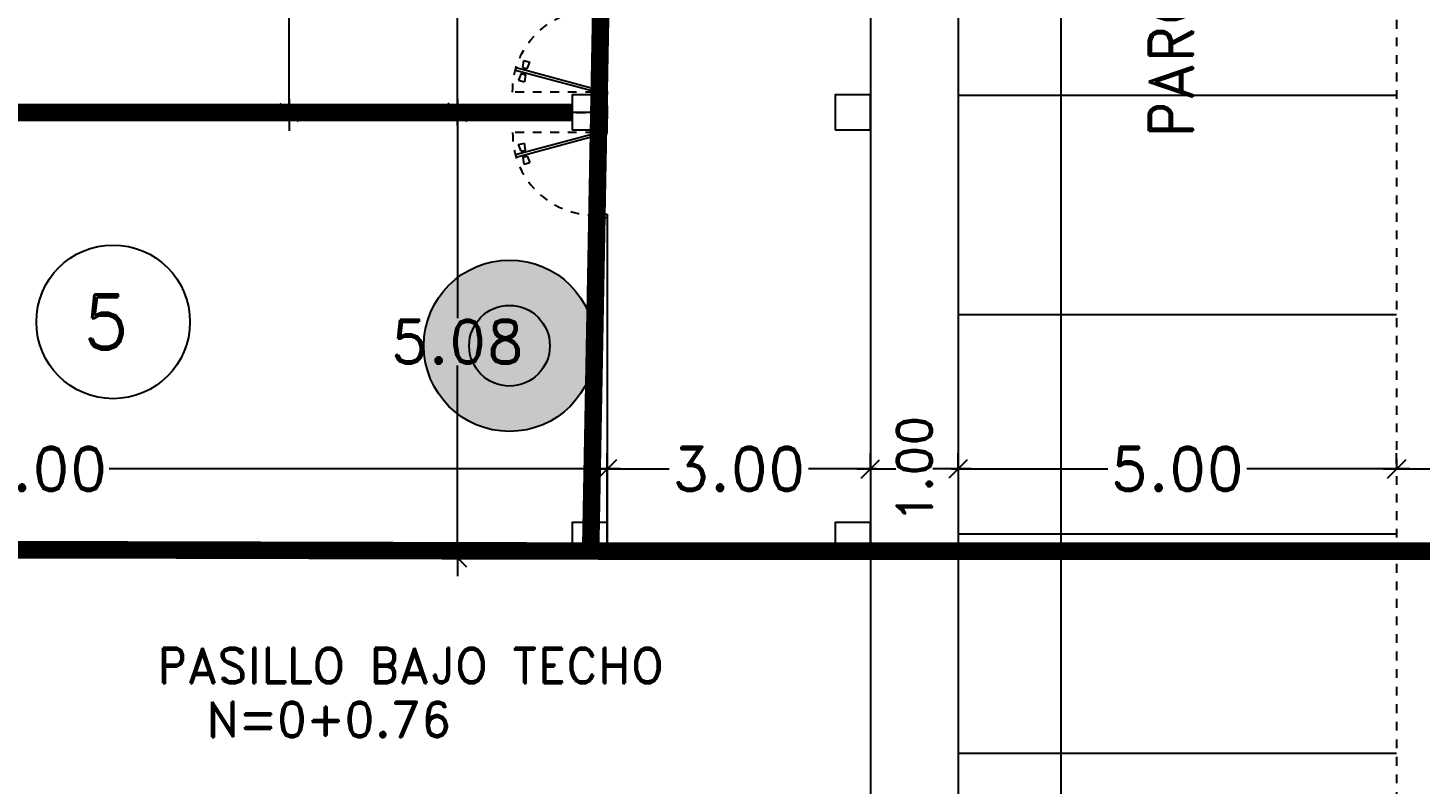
# Model space of a CAD drawing. Header units: millimetres. Extents: x 1590 to 1932, y -48 to 167.
# Drawn here: x 1639.13 to 1655, y 66.01 to 74.63 of the extents above; entities that cross this region are included whole.
import ezdxf
from ezdxf.enums import TextEntityAlignment as Align

# ---------------------------------------------------------------- set-up
doc = ezdxf.new("R2010")
doc.units = ezdxf.units.MM
doc.header["$LTSCALE"] = 0.1
doc.header["$MEASUREMENT"] = 0
doc.header["$PDMODE"] = 35
doc.header["$PDSIZE"] = 0.75
for name, pattern in [('CENTERX2', [4, 2.5, -0.5, 0.5, -0.5]), ('DASHED', [0.75, 0.5, -0.25]), ('HIDDEN2', [0.1875, 0.125, -0.0625])]:
    doc.linetypes.add(name, pattern=pattern)
doc.layers.get('0').update_dxf_attribs({"linetype": 'CONTINUOUS'})
doc.layers.get('DEFPOINTS').update_dxf_attribs({"linetype": 'CONTINUOUS'})
for name, color, linetype in [('CABLEADO', 172, 'CONTINUOUS'), ('CableadoSWACCESO', 26, 'CONTINUOUS'), ('CALLES', 3, 'CONTINUOUS'), ('CAMARAS', 253, 'CONTINUOUS'), ('PARED', 4, 'CONTINUOUS'), ('PAREDES', 3, 'CONTINUOUS'), ('TERRENO', 4, 'CONTINUOUS'), ('TEXT', 3, 'CONTINUOUS')]:
    doc.layers.add(name, color=color, linetype=linetype)
doc.styles.add('ROMAND', font='romand.shx')
doc.dimstyles.new('URBA', dxfattribs={"dimtxt": 20, "dimasz": 0.5, "dimexe": 1.25, "dimexo": 0.63, "dimgap": 0.63, "dimtad": 0, "dimtih": 1, "dimtoh": 1, "dimzin": 1, "dimdsep": 46, "dimtxsty": 'ROMAND', "dimcen": 2.5, "dimclrd": 1, "dimclre": 1, "dimclrt": 3, "dimadec": 0, "dimazin": 0, "dimtfac": 1, "dimtmove": 0, "dimatfit": 3, "dimfxl": 1, "dimtvp": 1, "dimtolj": 1, "dimtzin": 1, "dimarcsym": 0})

# ---------------------------------------------------------------- blocks, each defined once
blk = doc.blocks.new('P-GIRO-D')
at = {"color": 2}
for p, q in [((-0.31, 0.963), (-0.389, 0.952)), ((-0.281, 1.048), (-0.31, 1.041)), ((-0.31, 1.041), (-0.069, 0.142)), ((-0.31, 0.963), (-0.297, 0.915)), ((-0.288, 0.958), (-0.307, 0.953)), ((-0.281, 1.048), (-0.04, 0.15)), ((-0.239, 0.971), (-0.259, 0.966)), ((-0.242, 0.981), (-0.167, 1.011)), ((-0.242, 0.981), (-0.229, 0.933)), ((-0.167, 1.011), (-0.149, 0.944)), ((-0.389, 0.952), (-0.371, 0.884)), ((-0.297, 0.915), (-0.371, 0.884)), ((-0.28, 0.929), (-0.299, 0.924)), ((-0.232, 0.942), (-0.251, 0.937)), ((-0.229, 0.933), (-0.149, 0.944)), ((-1, 0.15), (-0.97, 0.15)), ((-0.96, 0), (-1, 0)), ((-0.97, 0.15), (-0.97, 0.1)), ((-0.97, 0.1), (-0.96, 0.1)), ((-0.96, 0.1), (-0.96, 0)), ((-0.04, 0.15), (-0.069, 0.142)), ((-0.04, 0.1), (-0.04, 0)), ((-0.03, 0.1), (-0.04, 0.1)), ((-0.04, 0), (0, 0)), ((-0.03, 0.15), (-0.03, 0.1)), ((0, 0.15), (-0.03, 0.15))]:
    blk.add_line(p, q, dxfattribs=at)
at = {"color": 1, "linetype": 'HIDDEN2'}
blk.add_line((-0.03, 0.15), (-0.03, 1.08), dxfattribs=at)
blk.add_arc((-0.04, 0.15), 0.93, 89.3839, 180, dxfattribs=at)
blk = doc.blocks.new('UTP1$0$DIMBLOCK')
at = {"color": 1}
blk.add_line((-7.5, 0), (10.5, 0), dxfattribs=at)
at = {"color": 4}
blk.add_line((-5.25, -5.25), (5.25, 5.25), dxfattribs=at)
blk = doc.blocks.new('*D168')
at = {"layer": 'CALLES', "color": 1, "linetype": 'Continuous', "transparency": 16777216}
for p, q in [((1630.736, 68.649), (1630.736, 69.778)), ((1645.736, 68.649), (1645.736, 69.778)), ((1630.756, 69.598), (1638.064, 69.598)), ((1645.716, 69.598), (1640.056, 69.598))]:
    blk.add_line(p, q, dxfattribs=at)
at = {"layer": 'DEFPOINTS', "color": 0, "linetype": 'Continuous', "transparency": 16777216}
for p in [(1645.736, 69.598), (1630.736, 68.587), (1645.736, 68.587)]:
    blk.add_point(p, dxfattribs=at)
at = {"layer": 'CALLES', "color": 1, "linetype": 'Continuous', "transparency": 16777216, "xscale": 0.02, "yscale": 0.02, "zscale": 0.02, "rotation": 180}
blk.add_blockref('UTP1$0$DIMBLOCK', (1630.736, 69.598), dxfattribs=at)
at = {"layer": 'CALLES', "color": 1, "linetype": 'Continuous', "transparency": 16777216, "xscale": 0.02, "yscale": 0.02, "zscale": 0.02}
blk.add_blockref('UTP1$0$DIMBLOCK', (1645.736, 69.598), dxfattribs=at)
at = {"layer": 'CALLES', "color": 3, "linetype": 'Continuous', "transparency": 16777216, "insert": (1639.06, 69.598), "char_height": 0.5, "attachment_point": 5, "style": 'ROMAND'}
blk.add_mtext('\\A1;15.00', dxfattribs=at)
blk = doc.blocks.new('*D169')
at = {"layer": 'CALLES', "color": 1, "linetype": 'Continuous', "transparency": 16777216}
for p, q in [((1645.736, 68.649), (1645.736, 69.778)), ((1648.736, 69.66), (1648.736, 69.778)), ((1645.756, 69.598), (1646.442, 69.598)), ((1648.716, 69.598), (1648.03, 69.598))]:
    blk.add_line(p, q, dxfattribs=at)
at = {"layer": 'DEFPOINTS', "color": 0, "linetype": 'Continuous', "transparency": 16777216}
for p in [(1648.736, 69.598), (1648.736, 69.598), (1645.736, 68.587)]:
    blk.add_point(p, dxfattribs=at)
at = {"layer": 'CALLES', "color": 1, "linetype": 'Continuous', "transparency": 16777216, "xscale": 0.02, "yscale": 0.02, "zscale": 0.02, "rotation": 180}
blk.add_blockref('UTP1$0$DIMBLOCK', (1645.736, 69.598), dxfattribs=at)
at = {"layer": 'CALLES', "color": 1, "linetype": 'Continuous', "transparency": 16777216, "xscale": 0.02, "yscale": 0.02, "zscale": 0.02}
blk.add_blockref('UTP1$0$DIMBLOCK', (1648.736, 69.598), dxfattribs=at)
at = {"layer": 'CALLES', "color": 3, "linetype": 'Continuous', "transparency": 16777216, "insert": (1647.236, 69.598), "char_height": 0.5, "attachment_point": 5, "style": 'ROMAND'}
blk.add_mtext('\\A1;3.00', dxfattribs=at)
blk = doc.blocks.new('*D170')
at = {"color": 1, "linetype": 'Continuous', "transparency": 16777216}
for p, q in [((1648.736, 69.608), (1648.736, 69.778)), ((1649.736, 69.608), (1649.736, 69.778)), ((1648.746, 69.598), (1649.026, 69.598)), ((1649.726, 69.598), (1649.446, 69.598))]:
    blk.add_line(p, q, dxfattribs=at)
at = {"layer": 'DEFPOINTS', "color": 0, "linetype": 'Continuous', "transparency": 16777216}
for p in [(1648.736, 69.598), (1649.736, 69.598), (1649.736, 69.598)]:
    blk.add_point(p, dxfattribs=at)
at = {"color": 1, "linetype": 'Continuous', "transparency": 16777216, "xscale": 0.01, "yscale": 0.01, "zscale": 0.01, "rotation": 180}
blk.add_blockref('UTP1$0$DIMBLOCK', (1648.736, 69.598), dxfattribs=at)
at = {"color": 1, "linetype": 'Continuous', "transparency": 16777216, "xscale": 0.01, "yscale": 0.01, "zscale": 0.01}
blk.add_blockref('UTP1$0$DIMBLOCK', (1649.736, 69.598), dxfattribs=at)
at = {"color": 2, "linetype": 'Continuous', "transparency": 16777216, "insert": (1649.236, 69.598), "char_height": 0.4, "attachment_point": 5, "rotation": 90, "style": 'ROMAND'}
blk.add_mtext('\\A1;1.00', dxfattribs=at)
blk = doc.blocks.new('*D171')
at = {"layer": 'CALLES', "color": 1, "linetype": 'Continuous', "transparency": 16777216}
for p, q in [((1649.736, 69.66), (1649.736, 69.778)), ((1654.736, 69.66), (1654.736, 69.778)), ((1649.756, 69.598), (1651.442, 69.598)), ((1654.716, 69.598), (1653.03, 69.598))]:
    blk.add_line(p, q, dxfattribs=at)
at = {"layer": 'DEFPOINTS', "color": 0, "linetype": 'Continuous', "transparency": 16777216}
for p in [(1649.736, 69.598), (1654.736, 69.598), (1654.736, 69.598)]:
    blk.add_point(p, dxfattribs=at)
at = {"layer": 'CALLES', "color": 1, "linetype": 'Continuous', "transparency": 16777216, "xscale": 0.02, "yscale": 0.02, "zscale": 0.02, "rotation": 180}
blk.add_blockref('UTP1$0$DIMBLOCK', (1649.736, 69.598), dxfattribs=at)
at = {"layer": 'CALLES', "color": 1, "linetype": 'Continuous', "transparency": 16777216, "xscale": 0.02, "yscale": 0.02, "zscale": 0.02}
blk.add_blockref('UTP1$0$DIMBLOCK', (1654.736, 69.598), dxfattribs=at)
at = {"layer": 'CALLES', "color": 3, "linetype": 'Continuous', "transparency": 16777216, "insert": (1652.236, 69.598), "char_height": 0.5, "attachment_point": 5, "style": 'ROMAND'}
blk.add_mtext('\\A1;5.00', dxfattribs=at)
blk = doc.blocks.new('*D172')
at = {"layer": 'CALLES', "color": 1, "linetype": 'Continuous', "transparency": 16777216}
for p, q in [((1654.736, 69.66), (1654.736, 69.778)), ((1660.736, 69.66), (1660.736, 69.778)), ((1654.756, 69.598), (1656.954, 69.598)), ((1660.716, 69.598), (1658.518, 69.598))]:
    blk.add_line(p, q, dxfattribs=at)
at = {"layer": 'DEFPOINTS', "color": 0, "linetype": 'Continuous', "transparency": 16777216}
for p in [(1654.736, 69.598), (1660.736, 69.598), (1660.736, 69.598)]:
    blk.add_point(p, dxfattribs=at)
at = {"layer": 'CALLES', "color": 1, "linetype": 'Continuous', "transparency": 16777216, "xscale": 0.02, "yscale": 0.02, "zscale": 0.02, "rotation": 180}
blk.add_blockref('UTP1$0$DIMBLOCK', (1654.736, 69.598), dxfattribs=at)
at = {"layer": 'CALLES', "color": 1, "linetype": 'Continuous', "transparency": 16777216, "xscale": 0.02, "yscale": 0.02, "zscale": 0.02}
blk.add_blockref('UTP1$0$DIMBLOCK', (1660.736, 69.598), dxfattribs=at)
at = {"layer": 'CALLES', "color": 3, "linetype": 'Continuous', "transparency": 16777216, "insert": (1657.736, 69.598), "char_height": 0.5, "attachment_point": 5, "style": 'ROMAND'}
blk.add_mtext('\\A1;6.00', dxfattribs=at)
blk = doc.blocks.new('*D197')
at = {"layer": 'CALLES', "color": 1, "linetype": 'Continuous', "transparency": 16777216}
for p, q in [((1645.673, 73.662), (1643.846, 73.662)), ((1644.026, 73.642), (1644.026, 71.318)), ((1644.026, 68.607), (1644.026, 70.778)), ((1645.673, 68.587), (1643.846, 68.587))]:
    blk.add_line(p, q, dxfattribs=at)
at = {"layer": 'DEFPOINTS', "color": 0, "linetype": 'Continuous', "transparency": 16777216}
for p in [(1644.026, 73.662), (1645.736, 73.662), (1645.736, 68.587)]:
    blk.add_point(p, dxfattribs=at)
at = {"layer": 'CALLES', "color": 1, "linetype": 'Continuous', "transparency": 16777216, "xscale": 0.02, "yscale": 0.02, "zscale": 0.02}
for p, rotation in [((1644.026, 73.662), 90), ((1644.026, 68.587), 270)]:
    blk.add_blockref('UTP1$0$DIMBLOCK', p, dxfattribs=dict(at, rotation=rotation))
at = {"layer": 'CALLES', "color": 3, "linetype": 'Continuous', "transparency": 16777216, "insert": (1644.026, 71.048), "char_height": 0.5, "attachment_point": 5, "style": 'ROMAND'}
blk.add_mtext('\\A1;5.08', dxfattribs=at)
blk = doc.blocks.new('*D198')
at = {"layer": 'CALLES', "color": 1, "linetype": 'Continuous', "transparency": 16777216}
for p, q in [((1645.673, 78.662), (1643.846, 78.662)), ((1644.026, 78.642), (1644.026, 76.432)), ((1644.026, 73.682), (1644.026, 75.892)), ((1645.673, 73.662), (1643.846, 73.662))]:
    blk.add_line(p, q, dxfattribs=at)
at = {"layer": 'DEFPOINTS', "color": 0, "linetype": 'Continuous', "transparency": 16777216}
for p in [(1644.026, 78.662), (1645.736, 78.662), (1645.736, 73.662)]:
    blk.add_point(p, dxfattribs=at)
at = {"layer": 'CALLES', "color": 1, "linetype": 'Continuous', "transparency": 16777216, "xscale": 0.02, "yscale": 0.02, "zscale": 0.02}
for p, rotation in [((1644.026, 78.662), 90), ((1644.026, 73.662), 270)]:
    blk.add_blockref('UTP1$0$DIMBLOCK', p, dxfattribs=dict(at, rotation=rotation))
at = {"layer": 'CALLES', "color": 3, "linetype": 'Continuous', "transparency": 16777216, "insert": (1644.026, 76.162), "char_height": 0.5, "attachment_point": 5, "style": 'ROMAND'}
blk.add_mtext('\\A1;5.00', dxfattribs=at)
blk = doc.blocks.new('*D350')
at = {"color": 1, "linetype": 'Continuous', "transparency": 16777216}
for p, q in [((1645.611, 98.662), (1641.926, 98.662)), ((1642.106, 98.642), (1642.106, 89.98)), ((1642.106, 73.682), (1642.106, 84.583)), ((1645.611, 73.662), (1641.926, 73.662))]:
    blk.add_line(p, q, dxfattribs=at)
at = {"layer": 'DEFPOINTS', "color": 0, "linetype": 'Continuous', "transparency": 16777216}
for p in [(1642.106, 98.662), (1645.673, 98.662), (1645.673, 73.662)]:
    blk.add_point(p, dxfattribs=at)
at = {"color": 1, "linetype": 'Continuous', "transparency": 16777216, "xscale": 0.02, "yscale": 0.02, "zscale": 0.02}
for p, rotation in [((1642.106, 98.662), 90), ((1642.106, 73.662), 270)]:
    blk.add_blockref('UTP1$0$DIMBLOCK', p, dxfattribs=dict(at, rotation=rotation))
at = {"color": 3, "linetype": 'Continuous', "transparency": 16777216, "insert": (1642.106, 87.281), "char_height": 0.5, "attachment_point": 5, "rotation": 90, "style": 'ROMAND'}
blk.add_mtext('\\A1;POLIGONO "C"', dxfattribs=at)
blk = doc.blocks.new('*D351')
at = {"color": 1, "linetype": 'Continuous', "transparency": 16777216}
for p, q in [((1649.798, 90.065), (1651.09, 90.065)), ((1650.91, 90.045), (1650.91, 78.245)), ((1650.91, 63.878), (1650.91, 76.324)), ((1649.798, 63.858), (1651.09, 63.858))]:
    blk.add_line(p, q, dxfattribs=at)
at = {"layer": 'DEFPOINTS', "color": 0, "linetype": 'Continuous', "transparency": 16777216}
for p in [(1649.736, 90.065), (1649.736, 63.858), (1650.91, 63.858)]:
    blk.add_point(p, dxfattribs=at)
at = {"color": 1, "linetype": 'Continuous', "transparency": 16777216, "xscale": 0.02, "yscale": 0.02, "zscale": 0.02}
for p, rotation in [((1650.91, 90.065), 90), ((1650.91, 63.858), 270)]:
    blk.add_blockref('UTP1$0$DIMBLOCK', p, dxfattribs=dict(at, rotation=rotation))
at = {"color": 3, "linetype": 'Continuous', "transparency": 16777216, "insert": (1650.91, 77.284), "char_height": 0.5, "attachment_point": 5, "rotation": 90, "style": 'ROMAND'}
blk.add_mtext('\\A1;26.21', dxfattribs=at)
blk = doc.blocks.new('cams')
at = {"layer": 'CAMARAS', "linetype": 'Continuous', "true_color": 0xffffff}
h = blk.add_hatch(color=7, dxfattribs=at)
h.dxf.hatch_style = 1
h.paths.add_polyline_path([(-0.977, 0, 1), (0.977, 0, 1)])
h.paths.add_polyline_path([(0.46, 0, -1), (-0.46, 0, -1)], flags=16)
at = {"layer": 'CAMARAS', "linetype": 'Continuous', "true_color": 0x939598}
h = blk.add_hatch(color=252, dxfattribs=at)
h.dxf.hatch_style = 1
h.paths.add_polyline_path([(-0.46, 0, 1), (0.46, 0, 1)])
at = {"layer": 'CAMARAS', "color": 0, "linetype": 'Continuous'}
for radius in [0.977, 0.977, 0.977, 0.46]:
    blk.add_circle((0, 0), radius, dxfattribs=at)

msp = doc.modelspace()

# ---------------------------------------------------------------- linework, layer by layer
at = {"color": 2, "linetype": 'Continuous'}
for p, q in [((1649.7358, 73.8579), (1654.7358, 73.8579)), ((1649.7358, 71.3579), (1654.7358, 71.3579)), ((1649.7358, 68.8579), (1654.7358, 68.8579)), ((1649.7358, 66.3579), (1654.7358, 66.3579))]:
    msp.add_line(p, q, dxfattribs=at)
at = {"color": 4, "linetype": 'Continuous'}
msp.add_line((1645.7358, 73.7369), (1645.7358, 73.5869), dxfattribs=at)
at = {"color": 2, "linetype": 'Continuous'}
msp.add_circle((1640.1006, 71.2744), 0.8758, dxfattribs=at)
at = {"layer": 'CABLEADO', "linetype": 'Continuous', "const_width": 0.2}
for points in [[(1630.8189, 73.6619), (1645.3358, 73.6619)], [(1630.82, 68.6983), (1645.3358, 68.6619)]]:
    msp.add_lwpolyline(points, dxfattribs=at)
at = {"layer": 'CableadoSWACCESO', "linetype": 'Continuous', "const_width": 0.2}
for points in [[(1645.5446, 68.5869), (1645.7358, 78.8619)], [(1645.3358, 68.6619), (1691.1769, 68.6515), (1691.223, 54.6472), (1690.8688, 54.6472)]]:
    msp.add_lwpolyline(points, dxfattribs=at)
at = {"layer": 'CALLES', "color": 4, "linetype": 'Continuous'}
for points in [[(1645.3358, 73.4619), (1645.7358, 73.4619), (1645.7358, 73.8619), (1645.3358, 73.8619)], [(1648.3358, 73.4619), (1648.7358, 73.4619), (1648.7358, 73.8619), (1648.3358, 73.8619)], [(1645.3358, 68.5869), (1645.7358, 68.5869), (1645.7358, 68.9869), (1645.3358, 68.9869)], [(1648.3358, 68.5869), (1648.7358, 68.5869), (1648.7358, 68.9869), (1648.3358, 68.9869)]]:
    msp.add_lwpolyline(points, close=True, dxfattribs=at)
at = {"layer": 'PARED', "color": 3}
for p, q in [((1648.7358, 100.1083), (1648.7358, 65.5869)), ((1649.7358, 90.0654), (1649.7358, 63.8579)), ((1631.1358, 73.7369), (1645.3358, 73.7369)), ((1631.1358, 73.5869), (1645.3358, 73.5869)), ((1630.8858, 68.7369), (1645.3358, 68.7369)), ((1630.7358, 68.5869), (1645.7358, 68.5869))]:
    msp.add_line(p, q, dxfattribs=at)
at = {"layer": 'PARED', "color": 8, "linetype": 'CENTERX2'}
for p, q in [((1630.7358, 73.6619), (1645.7358, 73.6619)), ((1630.7358, 68.6619), (1645.7358, 68.6619))]:
    msp.add_line(p, q, dxfattribs=at)
at = {"layer": 'PAREDES', "color": 2, "linetype": 'DASHED'}
msp.add_line((1654.7358, 91.3154), (1654.7358, 63.2224), dxfattribs=at)
at = {"layer": 'TERRENO', "color": 2, "linetype": 'Continuous'}
msp.add_line((1645.5858, 72.4619), (1645.5858, 68.9869), dxfattribs=at)
at = {"layer": 'TERRENO', "color": 4, "linetype": 'Continuous'}
msp.add_line((1645.7375, 72.4619), (1645.5858, 72.4619), dxfattribs=at)
at = {"layer": 'TERRENO', "color": 6, "linetype": 'Continuous'}
msp.add_line((1645.7358, 72.4619), (1645.7358, 68.5869), dxfattribs=at)

# ---------------------------------------------------------------- block references
at = {"layer": 'CAMARAS', "color": 0, "linetype": 'Continuous'}
msp.add_blockref('cams', (1644.6205, 71.0023), dxfattribs=at)
at = {"layer": 'PARED', "xscale": -1, "rotation": 90}
msp.add_blockref('P-GIRO-D', (1645.7358, 73.8626), dxfattribs=at)
at = {"layer": 'PARED', "rotation": 90}
msp.add_blockref('P-GIRO-D', (1645.7358, 73.4619), dxfattribs=at)

# ---------------------------------------------------------------- texts
at = {"color": 2, "linetype": 'Continuous', "style": 'ROMAND'}
msp.add_text('N=0+0.76', height=0.4, dxfattribs=at).set_placement((1641.1614, 66.542))
at = {"layer": 'TEXT', "style": 'ROMAND'}
msp.add_text('PARQUEO 2', height=0.5, rotation=90, dxfattribs=at).set_placement((1652.4114, 73.3667))
msp.add_text('5', height=0.625, dxfattribs=at).set_placement((1639.7537, 70.9601))
msp.add_text('PASILLO BAJO TECHO', height=0.4, dxfattribs=at).set_placement((1643.4929, 67.157), align=Align.CENTER)

# ---------------------------------------------------------------- dimensions: what is measured, and where the dimension line sits
at = {"color": 3, "linetype": 'Continuous'}
dim = msp.add_linear_dim(base=(1642.1065, 98.6619), p1=(1645.6733, 73.6619), p2=(1645.6733, 98.6619), angle=90, text='POLIGONO "C"', dimstyle='URBA', override={"dimtxt": 0.5, "dimasz": 0.02, "dimexe": 0.18, "dimexo": 0.0625, "dimgap": 0.02, "dimzin": 0, "dimblk1": 'UTP1$0$DIMBLOCK', "dimblk2": 'UTP1$0$DIMBLOCK', "dimsah": 1, "dimcen": 0.09, "dimtdec": 4, "dimtofl": 0, "dimtvp": 0, "dimtzin": 0}, dxfattribs=at)
dim.commit()
dim.dimension.update_dxf_attribs({"geometry": '*D350', "text_midpoint": (1642.1065, 87.2811), "dimtype": 160, "text_rotation": 90})
dim = msp.add_linear_dim(base=(1650.9099, 63.8579), p1=(1649.7358, 90.0654), p2=(1649.7358, 63.8579), angle=90, dimstyle='URBA', override={"dimtxt": 0.5, "dimasz": 0.02, "dimexe": 0.18, "dimexo": 0.0625, "dimgap": 0.02, "dimzin": 0, "dimblk1": 'UTP1$0$DIMBLOCK', "dimblk2": 'UTP1$0$DIMBLOCK', "dimsah": 1, "dimcen": 0.09, "dimtdec": 4, "dimtofl": 0, "dimtvp": 0, "dimtzin": 0}, dxfattribs=at)
dim.commit()
dim.dimension.update_dxf_attribs({"geometry": '*D351', "text_midpoint": (1650.9099, 77.2841), "dimtype": 160, "text_rotation": 90})
dim = msp.add_linear_dim(base=(1649.7358, 69.5979), p1=(1648.7358, 69.5979), p2=(1649.7358, 69.5979), dimstyle='URBA', override={"dimtxt": 0.4, "dimasz": 0.01, "dimexe": 0.18, "dimexo": 0.01, "dimgap": 0.01, "dimzin": 0, "dimblk1": 'UTP1$0$DIMBLOCK', "dimblk2": 'UTP1$0$DIMBLOCK', "dimsah": 1, "dimcen": 0.09, "dimclrt": 2, "dimtdec": 4, "dimtofl": 0, "dimtvp": 0, "dimtzin": 0}, dxfattribs=at)
dim.commit()
dim.dimension.update_dxf_attribs({"geometry": '*D170', "text_midpoint": (1649.2358, 69.5979), "text_rotation": 90})
at = {"layer": 'CALLES', "color": 2, "linetype": 'Continuous'}
dim = msp.add_linear_dim(base=(1644.0262, 78.6619), p1=(1645.7358, 73.6619), p2=(1645.7358, 78.6619), angle=90, dimstyle='URBA', override={"dimtxt": 0.5, "dimasz": 0.02, "dimexe": 0.18, "dimexo": 0.0625, "dimgap": 0.02, "dimzin": 0, "dimblk1": 'UTP1$0$DIMBLOCK', "dimblk2": 'UTP1$0$DIMBLOCK', "dimsah": 1, "dimcen": 0.09, "dimtdec": 4, "dimtofl": 0, "dimtmove": 1, "dimtvp": 0, "dimtzin": 0}, dxfattribs=at)
dim.commit()
dim.dimension.update_dxf_attribs({"geometry": '*D198', "text_midpoint": (1644.0262, 76.1619)})
dim = msp.add_linear_dim(base=(1644.0262, 73.6619), p1=(1645.7358, 68.5869), p2=(1645.7358, 73.6619), angle=90, text='5.08', dimstyle='URBA', override={"dimtxt": 0.5, "dimasz": 0.02, "dimexe": 0.18, "dimexo": 0.0625, "dimgap": 0.02, "dimdec": 3, "dimzin": 0, "dimblk1": 'UTP1$0$DIMBLOCK', "dimblk2": 'UTP1$0$DIMBLOCK', "dimsah": 1, "dimcen": 0.09, "dimtdec": 4, "dimtofl": 0, "dimtvp": 0, "dimtzin": 0}, dxfattribs=at)
dim.commit()
dim.dimension.update_dxf_attribs({"geometry": '*D197', "text_midpoint": (1644.0262, 71.0477), "dimtype": 160})
dim = msp.add_linear_dim(base=(1645.7358, 69.5979), p1=(1630.7358, 68.5869), p2=(1645.7358, 68.5869), dimstyle='URBA', override={"dimtxt": 0.5, "dimasz": 0.02, "dimexe": 0.18, "dimexo": 0.0625, "dimgap": 0.02, "dimzin": 0, "dimblk1": 'UTP1$0$DIMBLOCK', "dimblk2": 'UTP1$0$DIMBLOCK', "dimsah": 1, "dimcen": 0.09, "dimtdec": 4, "dimtofl": 0, "dimtvp": 0, "dimtzin": 0}, dxfattribs=at)
dim.commit()
dim.dimension.update_dxf_attribs({"geometry": '*D168', "text_midpoint": (1639.0602, 69.5979), "dimtype": 160})
for base, p1, p2, picture, middle in [((1648.7358, 69.5979), (1645.7358, 68.5869), (1648.7358, 69.5979), '*D169', (1647.2358, 69.5979)), ((1654.7358, 69.5979), (1649.7358, 69.5979), (1654.7358, 69.5979), '*D171', (1652.2358, 69.5979)), ((1660.7358, 69.5979), (1654.7358, 69.5979), (1660.7358, 69.5979), '*D172', (1657.7358, 69.5979))]:
    dim = msp.add_linear_dim(base=base, p1=p1, p2=p2, dimstyle='URBA', override={"dimtxt": 0.5, "dimasz": 0.02, "dimexe": 0.18, "dimexo": 0.0625, "dimgap": 0.02, "dimzin": 0, "dimblk1": 'UTP1$0$DIMBLOCK', "dimblk2": 'UTP1$0$DIMBLOCK', "dimsah": 1, "dimcen": 0.09, "dimtdec": 4, "dimtofl": 0, "dimtmove": 1, "dimtvp": 0, "dimtzin": 0}, dxfattribs=at)
    dim.commit()
    dim.dimension.update_dxf_attribs({"geometry": picture, "text_midpoint": middle})

doc.saveas('drawing.dxf')
